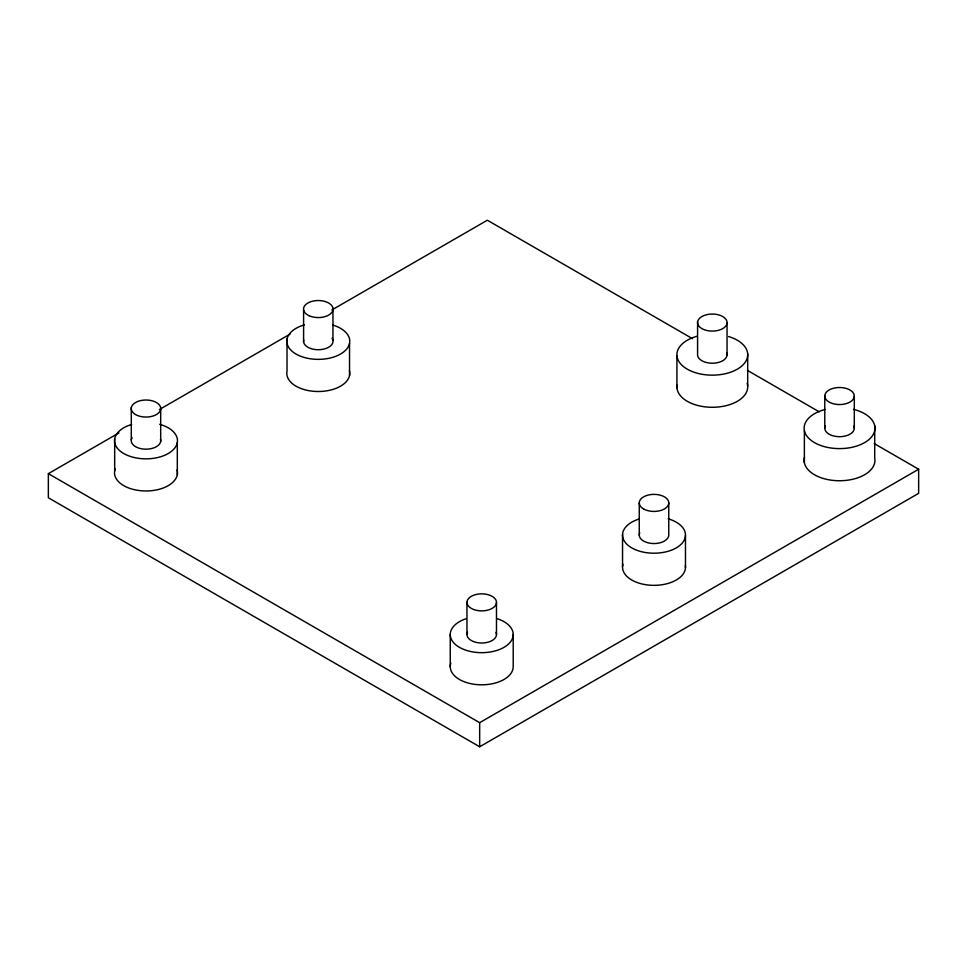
<?xml version="1.0" encoding="UTF-8"?>
<svg xmlns="http://www.w3.org/2000/svg" width="967" height="967" viewBox="0 0 967 967"><rect width="100%" height="100%" fill="white"/><g stroke="black" fill="none" stroke-linecap="round" stroke-linejoin="round"><path stroke-width="1.45" d="M874.216 443.587L918.65 469.237L918.65 493.339L479.668 746.778L48.35 497.763L48.35 473.661L118.905 432.926M159.398 409.549L290.052 334.111M331.85 309.984L487.332 220.222L692.529 338.692M48.35 473.661L479.668 722.687L918.65 469.237M747.431 370.385L819.315 411.894M874.7 425.71L874.7 457.85A35.416 20.452 0 0 1 839.151 480.744A35.416 20.452 0 0 1 804.471 457.403M854.296 396.168A14.759 8.522 0 0 1 831.946 403.336A14.759 8.522 0 0 1 832.369 388.577A14.759 8.522 0 0 1 854.296 396.168L854.296 428.296M824.778 395.89L824.778 428.018M804.375 430.605L804.375 462.734M747.696 353.765L747.696 385.906M727.039 323.147A14.759 8.522 0 0 1 704.097 329.65A14.759 8.522 0 0 1 705.801 314.928A14.759 8.522 0 0 1 727.039 323.147L727.039 355.276M697.582 321.999L697.582 354.14A14.759 8.522 0 0 0 713.247 363.205A14.759 8.522 0 0 0 726.785 353.052M685.482 535.597L685.482 567.726M676.924 355.638L676.924 387.779M668.765 502.876L668.765 535.005A14.759 8.522 0 0 1 652.121 543.478A14.759 8.522 0 0 1 639.743 532.841M639.26 502.925L639.26 535.053M622.543 534.473L622.543 566.602M513.211 634.497L513.211 666.638A31.488 18.18 0 0 1 478.641 684.721A31.488 18.18 0 0 1 450.852 663.084M496.482 602.441A14.759 8.522 0 0 1 474.241 609.706A14.759 8.522 0 0 1 474.446 594.959A14.759 8.522 0 0 1 496.482 602.441L496.482 634.57M479.668 722.687L479.668 746.778M466.964 602.296L466.964 634.425M450.247 634.497L450.247 666.638M349.534 343.333L349.534 375.474M332.95 308.159L332.95 340.299M303.602 309.96L303.602 342.1M287.018 339.054L287.018 371.183A31.488 18.18 0 0 0 318.675 391.502A31.488 18.18 0 0 0 349.438 370.724M177.312 442.511L177.312 474.652M160.691 409.283A14.759 8.522 0 0 1 137.507 415.508A14.759 8.522 0 0 1 139.768 400.809A14.759 8.522 0 0 1 160.691 409.283L160.691 441.423M131.294 407.772L131.294 439.912M114.674 438.813L114.674 470.941M668.197 518.808A31.488 18.18 0 0 1 678.665 546.331A31.488 18.18 0 0 1 629.855 546.693A31.488 18.18 0 0 1 639.127 519.013M685.337 565.344A31.488 18.18 0 0 1 653.039 585.337A31.488 18.18 0 0 1 622.941 564.232M160.522 439.199A14.759 8.522 0 0 1 144.687 449.147A14.759 8.522 0 0 1 132.128 437.737M177.07 469.902A31.488 18.18 0 0 1 144.832 490.958A31.488 18.18 0 0 1 115.351 468.596M332.044 338.136A14.759 8.522 0 0 1 319.835 349.667A14.759 8.522 0 0 1 303.698 339.876M332.938 325.105A31.488 18.18 0 0 1 342.475 352.822A31.488 18.18 0 0 1 293.545 352.435A31.488 18.18 0 0 1 304.363 324.888M853.849 426.084A14.759 8.522 0 0 1 839.296 436.685A14.759 8.522 0 0 1 825.347 425.818M747.177 383.246A35.416 20.452 0 0 1 713.936 407.264A35.416 20.452 0 0 1 677.021 385.096M496.011 632.358A14.759 8.522 0 0 1 481.602 643.019A14.759 8.522 0 0 1 467.508 632.225M728.598 336.552A35.416 20.452 0 0 1 739.489 367.811A35.416 20.452 0 0 1 684.261 367.194A35.416 20.452 0 0 1 697.267 336.19M853.45 409.355A35.416 20.452 0 0 1 867.713 440.553A35.416 20.452 0 0 1 811.833 440.904A35.416 20.452 0 0 1 824.936 409.537M159.712 424.308A31.488 18.18 0 0 1 170.736 451.903A31.488 18.18 0 0 1 121.685 452.218A31.488 18.18 0 0 1 131.633 424.489M497.473 618.759A31.488 18.18 0 0 1 505.838 646.186A31.488 18.18 0 0 1 457.609 646.186A31.488 18.18 0 0 1 465.985 618.759M309.005 315.689A14.759 8.522 0 0 0 332.853 310.383A14.759 8.522 0 0 0 312.97 301.112A14.759 8.522 0 0 0 309.005 315.689M643.599 508.944A14.759 8.522 0 0 0 668.282 505.088A14.759 8.522 0 0 0 650.15 494.669A14.759 8.522 0 0 0 643.599 508.944"/></g></svg>
